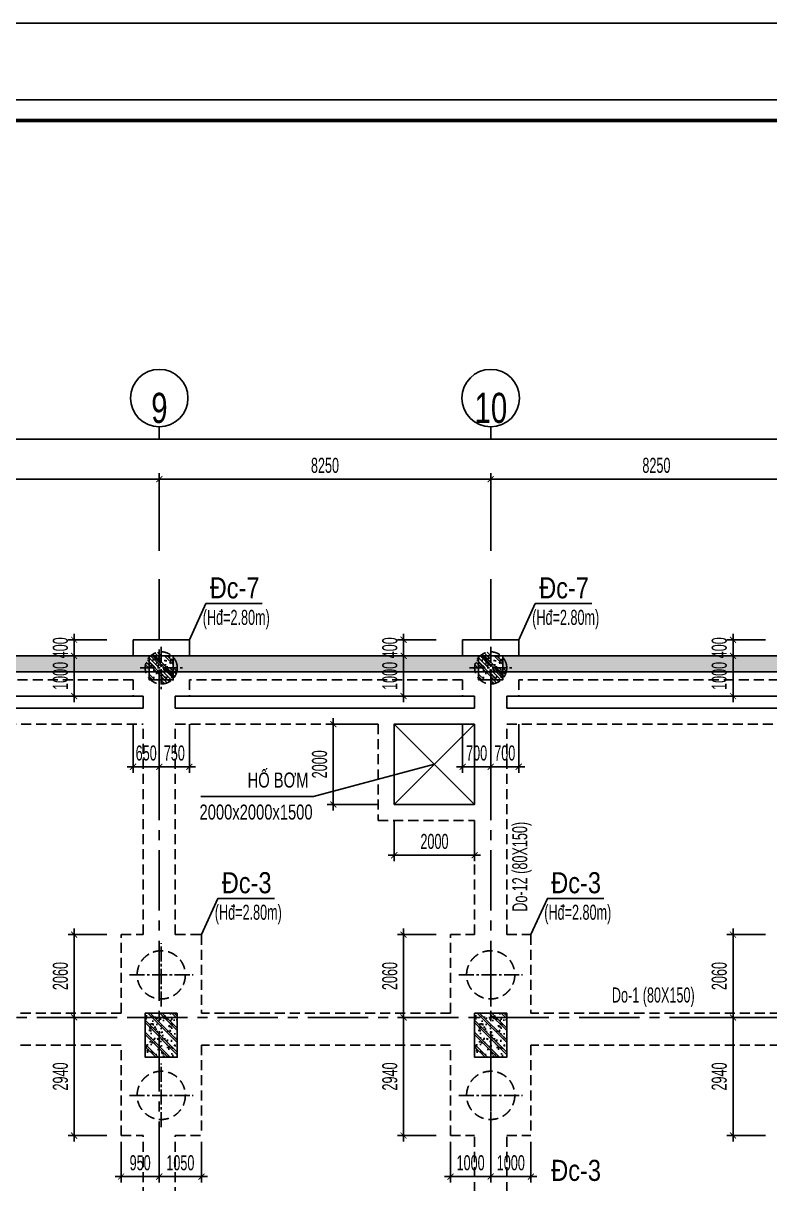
# Model space of a CAD drawing. Extents: x 1719887 to 1865417, y -150890 to 59748.
# Drawn here: x 1802544 to 1821127, y -76989 to -48102 of the extents above; entities that cross this region are included whole.
import ezdxf
from ezdxf.enums import TextEntityAlignment as Align

# ---------------------------------------------------------------- set-up
doc = ezdxf.new("R2010")
doc.units = 0
doc.header["$LTSCALE"] = 1000
doc.header["$MEASUREMENT"] = 0
doc.header["$PDMODE"] = 3
doc.linetypes.add('CENTER2', pattern=[1.125, 0.75, -0.125, 0.125, -0.125])
doc.linetypes.add('HIDDEN', pattern=[0.375, 0.25, -0.125])
doc.layers.get('0').update_dxf_attribs({"linetype": 'CONTINUOUS'})
doc.layers.get('Defpoints').update_dxf_attribs({"linetype": 'CONTINUOUS'})
for name, color, linetype in [('CDC-KHUNGTEN', 7, 'CONTINUOUS'), ('CDC.01.AXIS', 160, 'CENTER2'), ('CDC.02.DIM', 1, 'CONTINUOUS'), ('CDC.03.BORDER', 3, 'CONTINUOUS'), ('CDC.04.HIDDEN', 8, 'HIDDEN'), ('CDC.05.STEEL', 4, 'CONTINUOUS'), ('CDC.06.TEXT', 2, 'CONTINUOUS'), ('CDC.10.HATCH', 9, 'CONTINUOUS'), ('CDC.11.NOTE', 8, 'CONTINUOUS'), ('KCS_CHI', 1, 'CONTINUOUS')]:
    doc.layers.add(name, color=color, linetype=linetype)
doc.styles.add('ARIAL', font='arial.ttf', dxfattribs={"width": 0.6})
doc.dimstyles.new('D150', dxfattribs={"dimscale": 150, "dimtxt": 2.5, "dimasz": 1, "dimexe": 1, "dimexo": 0, "dimgap": 1, "dimtad": 1, "dimdec": 0, "dimdsep": 46, "dimtxsty": 'ARIAL', "dimblk": 'ARCHTICK', "dimcen": 1, "dimdle": 1, "dimclrd": 1, "dimclre": 1, "dimclrt": 2, "dimadec": 0, "dimazin": 0, "dimtfac": 0.00072, "dimtdec": 0, "dimtix": 1, "dimtmove": 2, "dimatfit": 3, "dimldrblk": 'ARCHTICK', "dimfxl": 1, "dimtolj": 1, "dimlwd": -1, "dimlwe": -1, "dimarcsym": 0})

# ---------------------------------------------------------------- blocks, each defined once
blk = doc.blocks.new('MONG')
at = {"layer": 'CDC.10.HATCH'}
h = blk.add_hatch(dxfattribs=at)
h.set_pattern_fill('CHAU-01', color=256, scale=80, style=0, pattern_type=2)
h.set_pattern_definition([(50, (0, 0), (573.80815, -50.20171), [60, -660]), (355, (0, 0), (-111.00107, 601.7537), [48, -528]), (100.4514, (47.8, -4.2), (462.8075, 551.55163), [50.99215, -560.91369]), (46.1842, (0, 160), (853.79284, -132.4152), [90, -990]), (96.6356, (71.15, 149), (747.73016, 779.2943), [76.48823, -841.3704]), (351.1842, (0, 160), (747.72956, 779.2949), [72, -792]), (21, (80, 120), (477.52564, -322.09511), [60, -660]), (326, (80, 120), (194.65227, 580.12004), [48, -528]), (71.4514, (119.8, 93.16), (672.1781, 258.0244), [50.99215, -560.91369]), (37.5, (0, 0), (9.727884, 266.315083), [0, -521.6, 0, -536, 0, -530]), (7.5, (0, 0), (210.45563, 315.52937), [0, -305.6, 0, -509.6, 0, -202]), (327.5, (-178.4, 0), (427.05795, -18.043897), [0, -200, 0, -624, 0, -828]), (317.5, (-258.4, 0), (466.548935, 80.083986), [0, -260, 0, -414.4, 0, -588]), (45, (0, 0), (-240.416306, 240.416306), []), (45, (0, 98), (-240.416306, 240.416306), [])])
h.paths.add_polyline_path([(1797570, -63848), (1790305, -63848), (1790305, -64248), (1797570, -64248)])
h.paths.add_polyline_path([(1805680, -63848), (1798170, -63848), (1798170, -64248), (1805680, -64248)])
h.paths.add_polyline_path([(1813880, -63848), (1806280, -63848), (1806280, -64248), (1813880, -64248)])
h.paths.add_polyline_path([(1822080, -63848), (1814480, -63848), (1814480, -64248), (1822080, -64248)])
h.paths.add_polyline_path([(1830190, -63848), (1822680, -63848), (1822680, -64248), (1830190, -64248)])
h.paths.add_polyline_path([(1834040, -63848), (1830790, -63848), (1830790, -64248), (1834040, -64248)])
h.paths.add_polyline_path([(1834640, -63848), (1834640, -63848), (1834640, -64433), (1837932, -67954), (1838480, -67954)])
h = blk.add_hatch(dxfattribs=at)
h.set_pattern_fill('CHAU-01', color=256, scale=50, angle=270, style=0, pattern_type=2)
h.set_pattern_definition([(320, (56923.64, -371169.58), (-31.376067, -358.63009), [37.5, -412.5]), (265, (56923.64, -371169.58), (376.09607, 69.37567), [30, -330]), (10.4514, (56921.03, -371199.47), (344.71977, -289.25469), [31.870095, -350.571056]), (316.1842, (57023.64, -371169.6), (-82.75951, -533.62052), [56.25, -618.75]), (6.6356, (57016.75, -371214.05), (487.05894, -467.33135), [47.80514, -525.8565]), (261.1842, (57023.64, -371169.6), (487.0593, -467.33097), [45, -495]), (291, (56998.64, -371219.58), (-201.309445, -298.453526), [37.5, -412.5]), (236, (56998.64, -371219.58), (362.57502, -121.657666), [30, -330]), (341.4514, (56981.87, -371244.45), (161.26525, -420.111314), [31.870095, -350.571056]), (307.5, (56923.64, -371169.58), (166.446927, -6.079928), [0, -326, 0, -335, 0, -331.25]), (277.5, (56923.64, -371169.58), (197.205856, -131.534769), [0, -191, 0, -318.5, 0, -126.25]), (237.5, (56923.64, -371058.08), (-11.277436, -266.911218), [0, -125, 0, -390, 0, -517.5]), (227.5, (56923.64, -371008.08), (50.05249, -291.593085), [0, -162.5, 0, -259, 0, -367.5]), (315, (56923.64, -371169.58), (150.26019, 150.26019), []), (315, (56984.9, -371169.58), (150.26019, 150.26019), [])])
h.paths.add_polyline_path([(1806280, -64448), (1805680, -64448), (1805680, -63848), (1806280, -63848)])
h = blk.add_hatch(dxfattribs=at)
h.set_pattern_fill('CHAU-01', color=256, scale=50, angle=270, style=0, pattern_type=2)
h.set_pattern_definition([(320, (65123.7, -371169.8), (-31.376067, -358.63009), [37.5, -412.5]), (265, (65123.7, -371169.8), (376.09607, 69.37567), [30, -330]), (10.4514, (65121.1, -371199.68), (344.71977, -289.25469), [31.870095, -350.571056]), (316.1842, (65223.7, -371169.8), (-82.75951, -533.62052), [56.25, -618.75]), (6.6356, (65216.8, -371214.26), (487.05894, -467.33135), [47.80514, -525.8565]), (261.1842, (65223.7, -371169.8), (487.0593, -467.33097), [45, -495]), (291, (65198.7, -371219.8), (-201.309445, -298.453526), [37.5, -412.5]), (236, (65198.7, -371219.8), (362.57502, -121.657666), [30, -330]), (341.4514, (65181.94, -371244.67), (161.26525, -420.111314), [31.870095, -350.571056]), (307.5, (65123.71, -371169.8), (166.446927, -6.079928), [0, -326, 0, -335, 0, -331.25]), (277.5, (65123.71, -371169.8), (197.205856, -131.534769), [0, -191, 0, -318.5, 0, -126.25]), (237.5, (65123.71, -371058.3), (-11.277436, -266.911218), [0, -125, 0, -390, 0, -517.5]), (227.5, (65123.71, -371008.3), (50.05249, -291.593085), [0, -162.5, 0, -259, 0, -367.5]), (315, (65123.71, -371169.8), (150.26019, 150.26019), []), (315, (65184.96, -371169.8), (150.26019, 150.26019), [])])
h.paths.add_polyline_path([(1814480, -64448), (1813880, -64448), (1813880, -63848), (1814480, -63848)])
h = blk.add_hatch(dxfattribs=at)
h.set_pattern_fill('CHAU-01', color=256, scale=50, style=0, pattern_type=2)
h.set_pattern_definition([(130, (3554959.5, 0), (-358.63009, -31.376067), [37.5, -412.5]), (185, (3554959.5, 0), (69.37567, 376.09607), [30, -330]), (79.5486, (3554929.62, -2.6), (-289.25469, 344.71977), [31.870095, -350.571056]), (133.8158, (3554959.5, 100), (-533.62052, -82.75951), [56.25, -618.75]), (83.3644, (3554915.04, 93.1), (-467.33135, 487.05894), [47.80514, -525.8565]), (188.8158, (3554959.5, 100), (-467.33097, 487.0593), [45, -495]), (159, (3554909.5, 75), (-298.453526, -201.309445), [37.5, -412.5]), (214, (3554909.5, 75), (-121.657666, 362.57502), [30, -330]), (108.5486, (3554884.64, 58.22), (-420.111314, 161.26525), [31.870095, -350.571056]), (142.5, (3554959.51, 0), (-6.079928, 166.446927), [0, -326, 0, -335, 0, -331.25]), (172.5, (3554959.5, 0), (-131.534769, 197.205856), [0, -191, 0, -318.5, 0, -126.25]), (212.5, (3555071.01, 0), (-266.911218, -11.277436), [0, -125, 0, -390, 0, -517.5]), (222.5, (3555121, 0), (-291.593085, 50.05249), [0, -162.5, 0, -259, 0, -367.5]), (135, (3554959.5, 0), (150.26019, 150.26019), []), (135, (3554959.5, 61.25), (150.26019, 150.26019), [])])
h.paths.add_polyline_path([(1806030, -72738), (1806380, -72738), (1806380, -72848), (1806030, -72848)])
h.paths.add_polyline_path([(1806030, -72848), (1806380, -72848), (1806380, -73838), (1806030, -73838)])
h.paths.add_polyline_path([(1805580, -72848), (1806030, -72848), (1806030, -73838), (1805580, -73838)])
h.paths.add_polyline_path([(1805580, -72738), (1806030, -72738), (1806030, -72848), (1805580, -72848)])
h = blk.add_hatch(dxfattribs=at)
h.set_pattern_fill('CHAU-01', color=256, scale=50, style=0, pattern_type=2)
h.set_pattern_definition([(130, (3563159.5, 0), (-358.63009, -31.376067), [37.5, -412.5]), (185, (3563159.5, 0), (69.37567, 376.09607), [30, -330]), (79.5486, (3563129.6, -2.6), (-289.25469, 344.71977), [31.870095, -350.571056]), (133.8158, (3563159.5, 100), (-533.62052, -82.75951), [56.25, -618.75]), (83.3644, (3563115, 93.1), (-467.33135, 487.05894), [47.80514, -525.8565]), (188.8158, (3563159.5, 100), (-467.33097, 487.0593), [45, -495]), (159, (3563109.5, 75), (-298.453526, -201.309445), [37.5, -412.5]), (214, (3563109.5, 75), (-121.657666, 362.57502), [30, -330]), (108.5486, (3563084.62, 58.22), (-420.111314, 161.26525), [31.870095, -350.571056]), (142.5, (3563159.49, 0), (-6.079928, 166.446927), [0, -326, 0, -335, 0, -331.25]), (172.5, (3563159.49, 0), (-131.534769, 197.205856), [0, -191, 0, -318.5, 0, -126.25]), (212.5, (3563270.99, 0), (-266.911218, -11.277436), [0, -125, 0, -390, 0, -517.5]), (222.5, (3563321, 0), (-291.593085, 50.05249), [0, -162.5, 0, -259, 0, -367.5]), (135, (3563159.49, 0), (150.26019, 150.26019), []), (135, (3563159.49, 61.25), (150.26019, 150.26019), [])])
h.paths.add_polyline_path([(1814230, -72738), (1814580, -72738), (1814580, -72848), (1814230, -72848)])
h.paths.add_polyline_path([(1814230, -72848), (1814580, -72848), (1814580, -73838), (1814230, -73838)])
h.paths.add_polyline_path([(1813780, -72848), (1814230, -72848), (1814230, -73838), (1813780, -73838)])
h.paths.add_polyline_path([(1813780, -72738), (1814230, -72738), (1814230, -72848), (1813780, -72848)])
at = {"layer": 'CDC.01.AXIS', "ltscale": 2}
for p, q in [((1805930, -61938), (1805930, -120474)), ((1814180, -61938), (1814180, -120474)), ((1733131, -63847), (1840145, -63847)), ((1733131, -72848), (1840145, -72848))]:
    blk.add_line(p, q, dxfattribs=at)
at = {"layer": 'CDC.05.STEEL'}
for p, q in [((1738264, -63848), (1834640, -63848)), ((1738438, -64248), (1834467, -64248))]:
    blk.add_line(p, q, dxfattribs=at)
at = {"layer": 'CDC.05.STEEL', "ltscale": 2000}
for points in [[(1806280, -63848), (1806280, -64448), (1805680, -64448), (1805680, -63848)], [(1814480, -63848), (1814480, -64448), (1813880, -64448), (1813880, -63848)], [(1806380, -72738), (1806380, -73838), (1805580, -73838), (1805580, -72738)], [(1813780, -72738), (1813780, -73838), (1814580, -73838), (1814580, -72738)]]:
    blk.add_lwpolyline(points, close=True, dxfattribs=at)
blk = doc.blocks.new('_ARCHTICK')
at = {"color": 0, "linetype": 'ByBlock', "const_width": 0.15}
blk.add_lwpolyline([(-0.5, -0.5), (0.5, 0.5)], dxfattribs=at)
blk = doc.blocks.new('*D49')
at = {"layer": 'CDC.02.DIM', "color": 1, "transparency": 16777216}
for p, q in [((1734550, -61231), (1734550, -58301)), ((1838480, -61231), (1838480, -58301)), ((1734400, -58451), (1838630, -58451))]:
    blk.add_line(p, q, dxfattribs=at)
at = {"layer": 'Defpoints', "color": 0, "transparency": 16777216}
for p in [(1838480, -58451), (1734550, -61231), (1838480, -61231)]:
    blk.add_point(p, dxfattribs=at)
at = {"layer": 'CDC.02.DIM', "color": 1, "transparency": 16777216, "xscale": 150, "yscale": 150, "zscale": 150, "rotation": 180}
blk.add_blockref('_ARCHTICK', (1734550, -58451), dxfattribs=at)
at = {"layer": 'CDC.02.DIM', "color": 1, "transparency": 16777216, "xscale": 150, "yscale": 150, "zscale": 150}
blk.add_blockref('_ARCHTICK', (1838480, -58451), dxfattribs=at)
at = {"layer": 'CDC.02.DIM', "color": 2, "transparency": 16777216, "insert": (1786515, -58109), "char_height": 375, "attachment_point": 5, "style": 'ARIAL'}
blk.add_mtext('\\A1;103930', dxfattribs=at)
blk = doc.blocks.new('*D40')
at = {"layer": 'CDC.02.DIM', "color": 1, "transparency": 16777216}
for p, q in [((1822580, -59451), (1814030, -59451)), ((1814180, -61231), (1814180, -59301)), ((1822430, -61231), (1822430, -59301))]:
    blk.add_line(p, q, dxfattribs=at)
at = {"layer": 'Defpoints', "color": 0, "transparency": 16777216}
for p in [(1814180, -59451), (1814180, -61231), (1822430, -61231)]:
    blk.add_point(p, dxfattribs=at)
at = {"layer": 'CDC.02.DIM', "color": 1, "transparency": 16777216, "xscale": 150, "yscale": 150, "zscale": 150, "rotation": 180}
blk.add_blockref('_ARCHTICK', (1814180, -59451), dxfattribs=at)
at = {"layer": 'CDC.02.DIM', "color": 1, "transparency": 16777216, "xscale": 150, "yscale": 150, "zscale": 150}
blk.add_blockref('_ARCHTICK', (1822430, -59451), dxfattribs=at)
at = {"layer": 'CDC.02.DIM', "color": 2, "transparency": 16777216, "insert": (1818305, -59109), "char_height": 375, "attachment_point": 5, "style": 'ARIAL'}
blk.add_mtext('\\A1;8250', dxfattribs=at)
blk = doc.blocks.new('*D41')
at = {"layer": 'CDC.02.DIM', "color": 1, "transparency": 16777216}
for p, q in [((1814330, -59451), (1805780, -59451)), ((1805930, -61231), (1805930, -59301)), ((1814180, -61231), (1814180, -59301))]:
    blk.add_line(p, q, dxfattribs=at)
at = {"layer": 'Defpoints', "color": 0, "transparency": 16777216}
for p in [(1805930, -59451), (1805930, -61231), (1814180, -61231)]:
    blk.add_point(p, dxfattribs=at)
at = {"layer": 'CDC.02.DIM', "color": 1, "transparency": 16777216, "xscale": 150, "yscale": 150, "zscale": 150, "rotation": 180}
blk.add_blockref('_ARCHTICK', (1805930, -59451), dxfattribs=at)
at = {"layer": 'CDC.02.DIM', "color": 1, "transparency": 16777216, "xscale": 150, "yscale": 150, "zscale": 150}
blk.add_blockref('_ARCHTICK', (1814180, -59451), dxfattribs=at)
at = {"layer": 'CDC.02.DIM', "color": 2, "transparency": 16777216, "insert": (1810055, -59109), "char_height": 375, "attachment_point": 5, "style": 'ARIAL'}
blk.add_mtext('\\A1;8250', dxfattribs=at)
blk = doc.blocks.new('*D42')
at = {"layer": 'CDC.02.DIM', "color": 1, "transparency": 16777216}
for p, q in [((1806080, -59451), (1797530, -59451)), ((1797680, -61231), (1797680, -59301)), ((1805930, -61231), (1805930, -59301))]:
    blk.add_line(p, q, dxfattribs=at)
at = {"layer": 'Defpoints', "color": 0, "transparency": 16777216}
for p in [(1797680, -59451), (1797680, -61231), (1805930, -61231)]:
    blk.add_point(p, dxfattribs=at)
at = {"layer": 'CDC.02.DIM', "color": 1, "transparency": 16777216, "xscale": 150, "yscale": 150, "zscale": 150, "rotation": 180}
blk.add_blockref('_ARCHTICK', (1797680, -59451), dxfattribs=at)
at = {"layer": 'CDC.02.DIM', "color": 1, "transparency": 16777216, "xscale": 150, "yscale": 150, "zscale": 150}
blk.add_blockref('_ARCHTICK', (1805930, -59451), dxfattribs=at)
at = {"layer": 'CDC.02.DIM', "color": 2, "transparency": 16777216, "insert": (1801805, -59109), "char_height": 375, "attachment_point": 5, "style": 'ARIAL'}
blk.add_mtext('\\A1;8250', dxfattribs=at)
blk = doc.blocks.new('*D82')
at = {"layer": 'CDC.02.DIM', "color": 1, "transparency": 16777216}
for p, q in [((1803811, -70638), (1803811, -72998)), ((1804624, -70788), (1803661, -70788)), ((1804624, -72848), (1803661, -72848))]:
    blk.add_line(p, q, dxfattribs=at)
at = {"layer": 'Defpoints', "color": 0, "transparency": 16777216}
for p in [(1804624, -70788), (1803811, -72848), (1804624, -72848)]:
    blk.add_point(p, dxfattribs=at)
at = {"layer": 'CDC.02.DIM', "color": 1, "transparency": 16777216, "xscale": 150, "yscale": 150, "zscale": 150}
for p, rotation in [((1803811, -70788), 90), ((1803811, -72848), 270)]:
    blk.add_blockref('_ARCHTICK', p, dxfattribs=dict(at, rotation=rotation))
at = {"layer": 'CDC.02.DIM', "color": 2, "transparency": 16777216, "insert": (1803470, -71818), "char_height": 375, "attachment_point": 5, "rotation": 90, "style": 'ARIAL'}
blk.add_mtext('\\A1;2060', dxfattribs=at)
blk = doc.blocks.new('*D83')
at = {"layer": 'CDC.02.DIM', "color": 1, "transparency": 16777216}
for p, q in [((1803811, -72698), (1803811, -75938)), ((1804624, -72848), (1803661, -72848)), ((1804624, -75788), (1803661, -75788))]:
    blk.add_line(p, q, dxfattribs=at)
at = {"layer": 'Defpoints', "color": 0, "transparency": 16777216}
for p in [(1804624, -72848), (1803811, -75788), (1804624, -75788)]:
    blk.add_point(p, dxfattribs=at)
at = {"layer": 'CDC.02.DIM', "color": 1, "transparency": 16777216, "xscale": 150, "yscale": 150, "zscale": 150}
for p, rotation in [((1803811, -72848), 90), ((1803811, -75788), 270)]:
    blk.add_blockref('_ARCHTICK', p, dxfattribs=dict(at, rotation=rotation))
at = {"layer": 'CDC.02.DIM', "color": 2, "transparency": 16777216, "insert": (1803470, -74318), "char_height": 375, "attachment_point": 5, "rotation": 90, "style": 'ARIAL'}
blk.add_mtext('\\A1;2940', dxfattribs=at)
blk = doc.blocks.new('*D88')
at = {"layer": 'CDC.02.DIM', "color": 1, "transparency": 16777216}
for p, q in [((1803811, -64998), (1803811, -63698)), ((1804624, -63848), (1803661, -63848)), ((1804624, -64848), (1803661, -64848))]:
    blk.add_line(p, q, dxfattribs=at)
at = {"layer": 'Defpoints', "color": 0, "transparency": 16777216}
for p in [(1803811, -63848), (1804624, -63848), (1804624, -64848)]:
    blk.add_point(p, dxfattribs=at)
at = {"layer": 'CDC.02.DIM', "color": 1, "transparency": 16777216, "xscale": 150, "yscale": 150, "zscale": 150}
for p, rotation in [((1803811, -63848), 90), ((1803811, -64848), 270)]:
    blk.add_blockref('_ARCHTICK', p, dxfattribs=dict(at, rotation=rotation))
at = {"layer": 'CDC.02.DIM', "color": 2, "transparency": 16777216, "insert": (1803470, -64348), "char_height": 375, "attachment_point": 5, "rotation": 90, "style": 'ARIAL'}
blk.add_mtext('\\A1;1000', dxfattribs=at)
blk = doc.blocks.new('*D89')
at = {"layer": 'CDC.02.DIM', "color": 1, "transparency": 16777216}
for p, q in [((1804624, -63448), (1803661, -63448)), ((1803811, -63448), (1803811, -63298)), ((1803811, -63848), (1803811, -63448)), ((1804624, -63848), (1803661, -63848)), ((1803811, -63848), (1803811, -63998))]:
    blk.add_line(p, q, dxfattribs=at)
at = {"layer": 'Defpoints', "color": 0, "transparency": 16777216}
for p in [(1803811, -63448), (1804624, -63448), (1804624, -63848)]:
    blk.add_point(p, dxfattribs=at)
at = {"layer": 'CDC.02.DIM', "color": 1, "transparency": 16777216, "xscale": 150, "yscale": 150, "zscale": 150}
for p, rotation in [((1803811, -63448), 270), ((1803811, -63848), 90)]:
    blk.add_blockref('_ARCHTICK', p, dxfattribs=dict(at, rotation=rotation))
at = {"layer": 'CDC.02.DIM', "color": 2, "transparency": 16777216, "insert": (1803470, -63648), "char_height": 375, "attachment_point": 5, "rotation": 90, "style": 'ARIAL'}
blk.add_mtext('\\A1;400', dxfattribs=at)
blk = doc.blocks.new('*D90')
at = {"layer": 'CDC.02.DIM', "color": 1, "transparency": 16777216}
for p, q in [((1812011, -70638), (1812011, -72998)), ((1812824, -70788), (1811861, -70788)), ((1812824, -72848), (1811861, -72848))]:
    blk.add_line(p, q, dxfattribs=at)
at = {"layer": 'Defpoints', "color": 0, "transparency": 16777216}
for p in [(1812824, -70788), (1812011, -72848), (1812824, -72848)]:
    blk.add_point(p, dxfattribs=at)
at = {"layer": 'CDC.02.DIM', "color": 1, "transparency": 16777216, "xscale": 150, "yscale": 150, "zscale": 150}
for p, rotation in [((1812011, -70788), 90), ((1812011, -72848), 270)]:
    blk.add_blockref('_ARCHTICK', p, dxfattribs=dict(at, rotation=rotation))
at = {"layer": 'CDC.02.DIM', "color": 2, "transparency": 16777216, "insert": (1811670, -71818), "char_height": 375, "attachment_point": 5, "rotation": 90, "style": 'ARIAL'}
blk.add_mtext('\\A1;2060', dxfattribs=at)
blk = doc.blocks.new('*D91')
at = {"layer": 'CDC.02.DIM', "color": 1, "transparency": 16777216}
for p, q in [((1812011, -72698), (1812011, -75938)), ((1812824, -72848), (1811861, -72848)), ((1812824, -75788), (1811861, -75788))]:
    blk.add_line(p, q, dxfattribs=at)
at = {"layer": 'Defpoints', "color": 0, "transparency": 16777216}
for p in [(1812824, -72848), (1812011, -75788), (1812824, -75788)]:
    blk.add_point(p, dxfattribs=at)
at = {"layer": 'CDC.02.DIM', "color": 1, "transparency": 16777216, "xscale": 150, "yscale": 150, "zscale": 150}
for p, rotation in [((1812011, -72848), 90), ((1812011, -75788), 270)]:
    blk.add_blockref('_ARCHTICK', p, dxfattribs=dict(at, rotation=rotation))
at = {"layer": 'CDC.02.DIM', "color": 2, "transparency": 16777216, "insert": (1811670, -74318), "char_height": 375, "attachment_point": 5, "rotation": 90, "style": 'ARIAL'}
blk.add_mtext('\\A1;2940', dxfattribs=at)
blk = doc.blocks.new('*D100')
at = {"layer": 'CDC.02.DIM', "color": 1, "transparency": 16777216}
for p, q in [((1812011, -64998), (1812011, -63698)), ((1812824, -63848), (1811861, -63848)), ((1812824, -64848), (1811861, -64848))]:
    blk.add_line(p, q, dxfattribs=at)
at = {"layer": 'Defpoints', "color": 0, "transparency": 16777216}
for p in [(1812011, -63848), (1812824, -63848), (1812824, -64848)]:
    blk.add_point(p, dxfattribs=at)
at = {"layer": 'CDC.02.DIM', "color": 1, "transparency": 16777216, "xscale": 150, "yscale": 150, "zscale": 150}
for p, rotation in [((1812011, -63848), 90), ((1812011, -64848), 270)]:
    blk.add_blockref('_ARCHTICK', p, dxfattribs=dict(at, rotation=rotation))
at = {"layer": 'CDC.02.DIM', "color": 2, "transparency": 16777216, "insert": (1811670, -64348), "char_height": 375, "attachment_point": 5, "rotation": 90, "style": 'ARIAL'}
blk.add_mtext('\\A1;1000', dxfattribs=at)
blk = doc.blocks.new('*D101')
at = {"layer": 'CDC.02.DIM', "color": 1, "transparency": 16777216}
for p, q in [((1812824, -63448), (1811861, -63448)), ((1812011, -63448), (1812011, -63298)), ((1812011, -63848), (1812011, -63448)), ((1812824, -63848), (1811861, -63848)), ((1812011, -63848), (1812011, -63998))]:
    blk.add_line(p, q, dxfattribs=at)
at = {"layer": 'Defpoints', "color": 0, "transparency": 16777216}
for p in [(1812011, -63448), (1812824, -63448), (1812824, -63848)]:
    blk.add_point(p, dxfattribs=at)
at = {"layer": 'CDC.02.DIM', "color": 1, "transparency": 16777216, "xscale": 150, "yscale": 150, "zscale": 150}
for p, rotation in [((1812011, -63448), 270), ((1812011, -63848), 90)]:
    blk.add_blockref('_ARCHTICK', p, dxfattribs=dict(at, rotation=rotation))
at = {"layer": 'CDC.02.DIM', "color": 2, "transparency": 16777216, "insert": (1811670, -63648), "char_height": 375, "attachment_point": 5, "rotation": 90, "style": 'ARIAL'}
blk.add_mtext('\\A1;400', dxfattribs=at)
blk = doc.blocks.new('*D102')
at = {"layer": 'CDC.02.DIM', "color": 1, "transparency": 16777216}
for p, q in [((1820211, -70638), (1820211, -72998)), ((1821024, -70788), (1820061, -70788)), ((1821024, -72848), (1820061, -72848))]:
    blk.add_line(p, q, dxfattribs=at)
at = {"layer": 'Defpoints', "color": 0, "transparency": 16777216}
for p in [(1821024, -70788), (1820211, -72848), (1821024, -72848)]:
    blk.add_point(p, dxfattribs=at)
at = {"layer": 'CDC.02.DIM', "color": 1, "transparency": 16777216, "xscale": 150, "yscale": 150, "zscale": 150}
for p, rotation in [((1820211, -70788), 90), ((1820211, -72848), 270)]:
    blk.add_blockref('_ARCHTICK', p, dxfattribs=dict(at, rotation=rotation))
at = {"layer": 'CDC.02.DIM', "color": 2, "transparency": 16777216, "insert": (1819870, -71818), "char_height": 375, "attachment_point": 5, "rotation": 90, "style": 'ARIAL'}
blk.add_mtext('\\A1;2060', dxfattribs=at)
blk = doc.blocks.new('*D103')
at = {"layer": 'CDC.02.DIM', "color": 1, "transparency": 16777216}
for p, q in [((1820211, -72698), (1820211, -75938)), ((1821024, -72848), (1820061, -72848)), ((1821024, -75788), (1820061, -75788))]:
    blk.add_line(p, q, dxfattribs=at)
at = {"layer": 'Defpoints', "color": 0, "transparency": 16777216}
for p in [(1821024, -72848), (1820211, -75788), (1821024, -75788)]:
    blk.add_point(p, dxfattribs=at)
at = {"layer": 'CDC.02.DIM', "color": 1, "transparency": 16777216, "xscale": 150, "yscale": 150, "zscale": 150}
for p, rotation in [((1820211, -72848), 90), ((1820211, -75788), 270)]:
    blk.add_blockref('_ARCHTICK', p, dxfattribs=dict(at, rotation=rotation))
at = {"layer": 'CDC.02.DIM', "color": 2, "transparency": 16777216, "insert": (1819870, -74318), "char_height": 375, "attachment_point": 5, "rotation": 90, "style": 'ARIAL'}
blk.add_mtext('\\A1;2940', dxfattribs=at)
blk = doc.blocks.new('*D108')
at = {"layer": 'CDC.02.DIM', "color": 1, "transparency": 16777216}
for p, q in [((1820211, -64998), (1820211, -63698)), ((1821024, -63848), (1820061, -63848)), ((1821024, -64848), (1820061, -64848))]:
    blk.add_line(p, q, dxfattribs=at)
at = {"layer": 'Defpoints', "color": 0, "transparency": 16777216}
for p in [(1820211, -63848), (1821024, -63848), (1821024, -64848)]:
    blk.add_point(p, dxfattribs=at)
at = {"layer": 'CDC.02.DIM', "color": 1, "transparency": 16777216, "xscale": 150, "yscale": 150, "zscale": 150}
for p, rotation in [((1820211, -63848), 90), ((1820211, -64848), 270)]:
    blk.add_blockref('_ARCHTICK', p, dxfattribs=dict(at, rotation=rotation))
at = {"layer": 'CDC.02.DIM', "color": 2, "transparency": 16777216, "insert": (1819870, -64348), "char_height": 375, "attachment_point": 5, "rotation": 90, "style": 'ARIAL'}
blk.add_mtext('\\A1;1000', dxfattribs=at)
blk = doc.blocks.new('*D109')
at = {"layer": 'CDC.02.DIM', "color": 1, "transparency": 16777216}
for p, q in [((1821024, -63448), (1820061, -63448)), ((1820211, -63448), (1820211, -63298)), ((1820211, -63848), (1820211, -63448)), ((1821024, -63848), (1820061, -63848)), ((1820211, -63848), (1820211, -63998))]:
    blk.add_line(p, q, dxfattribs=at)
at = {"layer": 'Defpoints', "color": 0, "transparency": 16777216}
for p in [(1820211, -63448), (1821024, -63448), (1821024, -63848)]:
    blk.add_point(p, dxfattribs=at)
at = {"layer": 'CDC.02.DIM', "color": 1, "transparency": 16777216, "xscale": 150, "yscale": 150, "zscale": 150}
for p, rotation in [((1820211, -63448), 270), ((1820211, -63848), 90)]:
    blk.add_blockref('_ARCHTICK', p, dxfattribs=dict(at, rotation=rotation))
at = {"layer": 'CDC.02.DIM', "color": 2, "transparency": 16777216, "insert": (1819870, -63648), "char_height": 375, "attachment_point": 5, "rotation": 90, "style": 'ARIAL'}
blk.add_mtext('\\A1;400', dxfattribs=at)
blk = doc.blocks.new('*D239')
at = {"layer": 'CDC.02.DIM', "color": 1, "transparency": 16777216}
for p, q in [((1814180, -75947), (1814180, -76960)), ((1815180, -75947), (1815180, -76960)), ((1815330, -76810), (1814030, -76810))]:
    blk.add_line(p, q, dxfattribs=at)
at = {"layer": 'Defpoints', "color": 0, "transparency": 16777216}
for p in [(1814180, -75947), (1815180, -75947), (1814180, -76810)]:
    blk.add_point(p, dxfattribs=at)
at = {"layer": 'CDC.02.DIM', "color": 1, "transparency": 16777216, "xscale": 150, "yscale": 150, "zscale": 150, "rotation": 180}
blk.add_blockref('_ARCHTICK', (1814180, -76810), dxfattribs=at)
at = {"layer": 'CDC.02.DIM', "color": 1, "transparency": 16777216, "xscale": 150, "yscale": 150, "zscale": 150}
blk.add_blockref('_ARCHTICK', (1815180, -76810), dxfattribs=at)
at = {"layer": 'CDC.02.DIM', "color": 2, "transparency": 16777216, "insert": (1814680, -76468), "char_height": 375, "attachment_point": 5, "style": 'ARIAL'}
blk.add_mtext('\\A1;1000', dxfattribs=at)
blk = doc.blocks.new('*D240')
at = {"layer": 'CDC.02.DIM', "color": 1, "transparency": 16777216}
for p, q in [((1813180, -75947), (1813180, -76960)), ((1814180, -75947), (1814180, -76960)), ((1814330, -76810), (1813030, -76810))]:
    blk.add_line(p, q, dxfattribs=at)
at = {"layer": 'Defpoints', "color": 0, "transparency": 16777216}
for p in [(1813180, -75947), (1814180, -75947), (1813180, -76810)]:
    blk.add_point(p, dxfattribs=at)
at = {"layer": 'CDC.02.DIM', "color": 1, "transparency": 16777216, "xscale": 150, "yscale": 150, "zscale": 150, "rotation": 180}
blk.add_blockref('_ARCHTICK', (1813180, -76810), dxfattribs=at)
at = {"layer": 'CDC.02.DIM', "color": 1, "transparency": 16777216, "xscale": 150, "yscale": 150, "zscale": 150}
blk.add_blockref('_ARCHTICK', (1814180, -76810), dxfattribs=at)
at = {"layer": 'CDC.02.DIM', "color": 2, "transparency": 16777216, "insert": (1813680, -76468), "char_height": 375, "attachment_point": 5, "style": 'ARIAL'}
blk.add_mtext('\\A1;1000', dxfattribs=at)
blk = doc.blocks.new('*D245')
at = {"layer": 'CDC.02.DIM', "color": 1, "transparency": 16777216}
for p, q in [((1805930, -75947), (1805930, -76960)), ((1806980, -75947), (1806980, -76960)), ((1807130, -76810), (1805780, -76810))]:
    blk.add_line(p, q, dxfattribs=at)
at = {"layer": 'Defpoints', "color": 0, "transparency": 16777216}
for p in [(1805930, -75947), (1806980, -75947), (1805930, -76810)]:
    blk.add_point(p, dxfattribs=at)
at = {"layer": 'CDC.02.DIM', "color": 1, "transparency": 16777216, "xscale": 150, "yscale": 150, "zscale": 150, "rotation": 180}
blk.add_blockref('_ARCHTICK', (1805930, -76810), dxfattribs=at)
at = {"layer": 'CDC.02.DIM', "color": 1, "transparency": 16777216, "xscale": 150, "yscale": 150, "zscale": 150}
blk.add_blockref('_ARCHTICK', (1806980, -76810), dxfattribs=at)
at = {"layer": 'CDC.02.DIM', "color": 2, "transparency": 16777216, "insert": (1806455, -76468), "char_height": 375, "attachment_point": 5, "style": 'ARIAL'}
blk.add_mtext('\\A1;1050', dxfattribs=at)
blk = doc.blocks.new('*D246')
at = {"layer": 'CDC.02.DIM', "color": 1, "transparency": 16777216}
for p, q in [((1804980, -75947), (1804980, -76960)), ((1805930, -75947), (1805930, -76960)), ((1806080, -76810), (1804830, -76810))]:
    blk.add_line(p, q, dxfattribs=at)
at = {"layer": 'Defpoints', "color": 0, "transparency": 16777216}
for p in [(1804980, -75947), (1805930, -75947), (1804980, -76810)]:
    blk.add_point(p, dxfattribs=at)
at = {"layer": 'CDC.02.DIM', "color": 1, "transparency": 16777216, "xscale": 150, "yscale": 150, "zscale": 150, "rotation": 180}
blk.add_blockref('_ARCHTICK', (1804980, -76810), dxfattribs=at)
at = {"layer": 'CDC.02.DIM', "color": 1, "transparency": 16777216, "xscale": 150, "yscale": 150, "zscale": 150}
blk.add_blockref('_ARCHTICK', (1805930, -76810), dxfattribs=at)
at = {"layer": 'CDC.02.DIM', "color": 2, "transparency": 16777216, "insert": (1805455, -76468), "char_height": 375, "attachment_point": 5, "style": 'ARIAL'}
blk.add_mtext('\\A1;950', dxfattribs=at)
blk = doc.blocks.new('*D279')
at = {"layer": 'CDC.02.DIM', "color": 1, "transparency": 16777216}
for p, q in [((1814180, -65548), (1814180, -66760)), ((1814880, -65548), (1814880, -66760)), ((1814180, -66610), (1814030, -66610)), ((1814880, -66610), (1814180, -66610)), ((1814880, -66610), (1815030, -66610))]:
    blk.add_line(p, q, dxfattribs=at)
at = {"layer": 'Defpoints', "color": 0, "transparency": 16777216}
for p in [(1814180, -65548), (1814880, -65548), (1814180, -66610)]:
    blk.add_point(p, dxfattribs=at)
at = {"layer": 'CDC.02.DIM', "color": 1, "transparency": 16777216, "xscale": 150, "yscale": 150, "zscale": 150}
blk.add_blockref('_ARCHTICK', (1814180, -66610), dxfattribs=at)
at = {"layer": 'CDC.02.DIM', "color": 1, "transparency": 16777216, "xscale": 150, "yscale": 150, "zscale": 150, "rotation": 180}
blk.add_blockref('_ARCHTICK', (1814880, -66610), dxfattribs=at)
at = {"layer": 'CDC.02.DIM', "color": 2, "transparency": 16777216, "insert": (1814530, -66269), "char_height": 375, "attachment_point": 5, "style": 'ARIAL'}
blk.add_mtext('\\A1;700', dxfattribs=at)
blk = doc.blocks.new('*D280')
at = {"layer": 'CDC.02.DIM', "color": 1, "transparency": 16777216}
for p, q in [((1813480, -65548), (1813480, -66760)), ((1814180, -65548), (1814180, -66760)), ((1813480, -66610), (1813330, -66610)), ((1814180, -66610), (1813480, -66610)), ((1814180, -66610), (1814330, -66610))]:
    blk.add_line(p, q, dxfattribs=at)
at = {"layer": 'Defpoints', "color": 0, "transparency": 16777216}
for p in [(1813480, -65548), (1814180, -65548), (1813480, -66610)]:
    blk.add_point(p, dxfattribs=at)
at = {"layer": 'CDC.02.DIM', "color": 1, "transparency": 16777216, "xscale": 150, "yscale": 150, "zscale": 150}
blk.add_blockref('_ARCHTICK', (1813480, -66610), dxfattribs=at)
at = {"layer": 'CDC.02.DIM', "color": 1, "transparency": 16777216, "xscale": 150, "yscale": 150, "zscale": 150, "rotation": 180}
blk.add_blockref('_ARCHTICK', (1814180, -66610), dxfattribs=at)
at = {"layer": 'CDC.02.DIM', "color": 2, "transparency": 16777216, "insert": (1813830, -66269), "char_height": 375, "attachment_point": 5, "style": 'ARIAL'}
blk.add_mtext('\\A1;700', dxfattribs=at)
blk = doc.blocks.new('*D281')
at = {"layer": 'CDC.02.DIM', "color": 1, "transparency": 16777216}
for p, q in [((1805930, -65548), (1805930, -66760)), ((1806680, -65548), (1806680, -66760)), ((1805930, -66610), (1805780, -66610)), ((1806680, -66610), (1805930, -66610)), ((1806680, -66610), (1806830, -66610))]:
    blk.add_line(p, q, dxfattribs=at)
at = {"layer": 'Defpoints', "color": 0, "transparency": 16777216}
for p in [(1805930, -65548), (1806680, -65548), (1805930, -66610)]:
    blk.add_point(p, dxfattribs=at)
at = {"layer": 'CDC.02.DIM', "color": 1, "transparency": 16777216, "xscale": 150, "yscale": 150, "zscale": 150}
blk.add_blockref('_ARCHTICK', (1805930, -66610), dxfattribs=at)
at = {"layer": 'CDC.02.DIM', "color": 1, "transparency": 16777216, "xscale": 150, "yscale": 150, "zscale": 150, "rotation": 180}
blk.add_blockref('_ARCHTICK', (1806680, -66610), dxfattribs=at)
at = {"layer": 'CDC.02.DIM', "color": 2, "transparency": 16777216, "insert": (1806305, -66269), "char_height": 375, "attachment_point": 5, "style": 'ARIAL'}
blk.add_mtext('\\A1;750', dxfattribs=at)
blk = doc.blocks.new('*D282')
at = {"layer": 'CDC.02.DIM', "color": 1, "transparency": 16777216}
for p, q in [((1805280, -65548), (1805280, -66760)), ((1805930, -65548), (1805930, -66760)), ((1805280, -66610), (1805130, -66610)), ((1805930, -66610), (1805280, -66610)), ((1805930, -66610), (1806080, -66610))]:
    blk.add_line(p, q, dxfattribs=at)
at = {"layer": 'Defpoints', "color": 0, "transparency": 16777216}
for p in [(1805280, -65548), (1805930, -65548), (1805280, -66610)]:
    blk.add_point(p, dxfattribs=at)
at = {"layer": 'CDC.02.DIM', "color": 1, "transparency": 16777216, "xscale": 150, "yscale": 150, "zscale": 150}
blk.add_blockref('_ARCHTICK', (1805280, -66610), dxfattribs=at)
at = {"layer": 'CDC.02.DIM', "color": 1, "transparency": 16777216, "xscale": 150, "yscale": 150, "zscale": 150, "rotation": 180}
blk.add_blockref('_ARCHTICK', (1805930, -66610), dxfattribs=at)
at = {"layer": 'CDC.02.DIM', "color": 2, "transparency": 16777216, "insert": (1805605, -66269), "char_height": 375, "attachment_point": 5, "style": 'ARIAL'}
blk.add_mtext('\\A1;650', dxfattribs=at)
blk = doc.blocks.new('*D469')
at = {"layer": 'CDC.02.DIM', "color": 1, "transparency": 16777216}
for p, q in [((1811780, -67948), (1811780, -68962)), ((1813780, -67948), (1813780, -68962)), ((1813930, -68812), (1811630, -68812))]:
    blk.add_line(p, q, dxfattribs=at)
at = {"layer": 'Defpoints', "color": 0, "transparency": 16777216}
for p in [(1811780, -67948), (1813780, -67948), (1811780, -68812)]:
    blk.add_point(p, dxfattribs=at)
at = {"layer": 'CDC.02.DIM', "color": 1, "transparency": 16777216, "xscale": 150, "yscale": 150, "zscale": 150, "rotation": 180}
blk.add_blockref('_ARCHTICK', (1811780, -68812), dxfattribs=at)
at = {"layer": 'CDC.02.DIM', "color": 1, "transparency": 16777216, "xscale": 150, "yscale": 150, "zscale": 150}
blk.add_blockref('_ARCHTICK', (1813780, -68812), dxfattribs=at)
at = {"layer": 'CDC.02.DIM', "color": 2, "transparency": 16777216, "insert": (1812780, -68470), "char_height": 375, "attachment_point": 5, "style": 'ARIAL'}
blk.add_mtext('\\A1;2000', dxfattribs=at)
blk = doc.blocks.new('*D470')
at = {"layer": 'CDC.02.DIM', "color": 1, "transparency": 16777216}
for p, q in [((1811380, -65548), (1810112, -65548)), ((1810262, -67698), (1810262, -65398)), ((1811380, -67548), (1810112, -67548))]:
    blk.add_line(p, q, dxfattribs=at)
at = {"layer": 'Defpoints', "color": 0, "transparency": 16777216}
for p in [(1810262, -65548), (1811380, -65548), (1811380, -67548)]:
    blk.add_point(p, dxfattribs=at)
at = {"layer": 'CDC.02.DIM', "color": 1, "transparency": 16777216, "xscale": 150, "yscale": 150, "zscale": 150}
for p, rotation in [((1810262, -65548), 90), ((1810262, -67548), 270)]:
    blk.add_blockref('_ARCHTICK', p, dxfattribs=dict(at, rotation=rotation))
at = {"layer": 'CDC.02.DIM', "color": 2, "transparency": 16777216, "insert": (1809921, -66548), "char_height": 375, "attachment_point": 5, "rotation": 90, "style": 'ARIAL'}
blk.add_mtext('\\A1;2000', dxfattribs=at)
blk = doc.blocks.new('*D1010')
at = {"layer": 'CDC.02.DIM', "color": 1, "transparency": 16777216}
for p, q in [((1734550, -61231), (1734550, -58301)), ((1838480, -61231), (1838480, -58301)), ((1734400, -58451), (1838630, -58451))]:
    blk.add_line(p, q, dxfattribs=at)
at = {"layer": 'Defpoints', "color": 0, "transparency": 16777216}
for p in [(1838480, -58451), (1734550, -61231), (1838480, -61231)]:
    blk.add_point(p, dxfattribs=at)
at = {"layer": 'CDC.02.DIM', "color": 1, "transparency": 16777216, "xscale": 150, "yscale": 150, "zscale": 150, "rotation": 180}
blk.add_blockref('_ARCHTICK', (1734550, -58451), dxfattribs=at)
at = {"layer": 'CDC.02.DIM', "color": 1, "transparency": 16777216, "xscale": 150, "yscale": 150, "zscale": 150}
blk.add_blockref('_ARCHTICK', (1838480, -58451), dxfattribs=at)
at = {"layer": 'CDC.02.DIM', "color": 2, "transparency": 16777216, "insert": (1786515, -58109), "char_height": 375, "attachment_point": 5, "style": 'ARIAL'}
blk.add_mtext('\\A1;103930', dxfattribs=at)
blk = doc.blocks.new('KHUNG TEN')
at = {"layer": 'CDC-KHUNGTEN', "color": 8}
blk.add_lwpolyline([(75096, 1100), (83000, 1100), (83000, 58300), (3000, 58300), (3000, 1100), (75096, 1100)], dxfattribs=at)
at = {"layer": 'CDC-KHUNGTEN', "color": 255, "lineweight": 60}
blk.add_lwpolyline([(74900, 1400), (74900, 58000), (3300, 58000), (3300, 1400), (74900, 1400)], close=True, dxfattribs=at)
at = {"layer": 'Defpoints', "color": 1, "ltscale": 0.2}
blk.add_lwpolyline([(0, 0), (0, 59400), (84100, 59400), (84100, 0), (0, 0)], close=True, dxfattribs=at)

msp = doc.modelspace()

# ---------------------------------------------------------------- hatches: boundary and pattern name
at = {"layer": 'CDC.10.HATCH'}
h = msp.add_hatch(dxfattribs=at)
h.set_pattern_fill('ANSI31', color=256, scale=500, style=0)
h.set_pattern_definition([(135, (3582643.36, 17235.834), (44.1941738, 44.1941738), [])])
edge = h.paths.add_edge_path()
edge.add_line((1805979.7, -63748.5), (1805979.7, -64148.5))
edge.add_line((1805979.7, -64148.5), (1805579.7, -64148.5))
edge.add_ellipse((1805979.7, -64148.5), major_axis=(282.8, 282.8), ratio=1, start_angle=45, end_angle=135, ccw=False)
edge = h.paths.add_edge_path()
edge.add_line((1805979.7, -64148.5), (1806379.7, -64148.5))
edge.add_ellipse((1805979.7, -64148.5), major_axis=(282.8, 282.8), ratio=1, start_angle=225, end_angle=315, ccw=False)
edge.add_line((1805979.7, -64548.5), (1805979.7, -64148.5))
h = msp.add_hatch(dxfattribs=at)
h.set_pattern_fill('ANSI31', color=256, scale=500, style=0)
h.set_pattern_definition([(135, (3590843.43, 17236.047), (44.1941738, 44.1941738), [])])
edge = h.paths.add_edge_path()
edge.add_line((1814179.8, -63748.3), (1814179.8, -64148.3))
edge.add_line((1814179.8, -64148.3), (1813779.8, -64148.3))
edge.add_ellipse((1814179.8, -64148.3), major_axis=(282.8, 282.8), ratio=1, start_angle=45, end_angle=135, ccw=False)
edge = h.paths.add_edge_path()
edge.add_line((1814179.8, -64148.3), (1814579.8, -64148.3))
edge.add_ellipse((1814179.8, -64148.3), major_axis=(282.8, 282.8), ratio=1, start_angle=225, end_angle=315, ccw=False)
edge.add_line((1814179.8, -64548.3), (1814179.8, -64148.3))

# ---------------------------------------------------------------- linework, layer by layer
at = {"layer": 'CDC.01.AXIS', "ltscale": 0.5}
for p, q in [((1805979.7, -63620.5), (1805979.7, -64676.5)), ((1814179.8, -63620.3), (1814179.8, -64676.3)), ((1805451.7, -64148.5), (1806507.7, -64148.5)), ((1813651.8, -64148.3), (1814707.8, -64148.3)), ((1805979.7, -72580), (1805979.7, -70996)), ((1814179.7, -72580), (1814179.7, -70996)), ((1805187.7, -71788), (1806771.7, -71788)), ((1813387.7, -71788), (1814971.7, -71788)), ((1805979.7, -75580), (1805979.7, -73996)), ((1814179.7, -75580), (1814179.7, -73996)), ((1805187.7, -74788), (1806771.7, -74788)), ((1813387.7, -74788), (1814971.7, -74788))]:
    msp.add_line(p, q, dxfattribs=at)
at = {"layer": 'CDC.03.BORDER'}
for p, q in [((1805279.7, -63448.5), (1805279.7, -63848.2)), ((1805279.7, -63448.5), (1806679.7, -63448.5)), ((1806679.7, -63448.5), (1806679.7, -63848.2)), ((1813479.8, -63448.3), (1813479.8, -63848.2)), ((1813479.8, -63448.3), (1814879.8, -63448.3)), ((1814879.8, -63448.3), (1814879.8, -63848.2)), ((1798569.7, -64848.3), (1805279.7, -64848.3)), ((1805279.7, -64848.5), (1805529.7, -64848.5)), ((1805529.7, -65148.3), (1805529.7, -64848.5)), ((1806329.7, -64848.5), (1806679.7, -64848.5)), ((1806329.7, -65148.3), (1806329.7, -64848.5)), ((1806679.7, -64848.3), (1813779.7, -64848.3)), ((1813479.8, -64848.3), (1813779.7, -64848.3)), ((1813779.7, -65148.3), (1813779.7, -64848.3)), ((1814579.7, -64848.3), (1814879.8, -64848.3)), ((1814579.7, -65148.3), (1814579.7, -64848.3)), ((1814579.7, -64848.3), (1821979.7, -64848.3)), ((1798369.7, -65148.3), (1805529.7, -65148.3)), ((1806329.7, -65148.3), (1813779.7, -65148.3)), ((1814579.7, -65148.3), (1821979.7, -65148.3))]:
    msp.add_line(p, q, dxfattribs=at)
msp.add_lwpolyline([(1813779.7, -65548.3), (1811779.7, -65548.3), (1811779.7, -67548.3), (1813779.7, -67548.3)], close=True, dxfattribs=at)
at = {"layer": 'CDC.04.HIDDEN'}
for p, q in [((1805279.7, -64448.2), (1798569.7, -64448.1)), ((1805279.7, -64448.2), (1805279.7, -64848.5)), ((1806679.7, -64448.2), (1806679.7, -64848.5)), ((1813479.8, -64448.2), (1806679.7, -64448.2)), ((1813479.8, -64448.2), (1813479.8, -64848.3)), ((1814879.8, -64448.2), (1814879.8, -64848.3)), ((1821729.8, -64448.3), (1814879.8, -64448.2)), ((1798369.7, -65548.3), (1805529.7, -65548.3)), ((1805529.7, -70788), (1805529.7, -65548.3)), ((1806329.7, -70788), (1806329.7, -65548.3)), ((1806329.7, -65548.3), (1811379.7, -65548.3)), ((1811379.7, -65548.3), (1811379.7, -67948.3)), ((1814579.7, -70788), (1814579.7, -65548.3)), ((1814579.7, -65548.3), (1821979.7, -65548.3)), ((1811379.7, -67948.3), (1813779.7, -67948.3)), ((1813779.7, -70788), (1813779.7, -67948.3)), ((1804979.7, -72738), (1804979.7, -70788)), ((1804979.7, -70788), (1805529.7, -70788)), ((1806329.7, -70788), (1806979.7, -70788)), ((1806979.7, -70788), (1806979.7, -72738)), ((1813179.7, -72738), (1813179.7, -70788)), ((1813179.7, -70788), (1813779.7, -70788)), ((1814579.7, -70788), (1815179.7, -70788)), ((1815179.7, -70788), (1815179.7, -72738)), ((1804979.7, -72738), (1800425.6, -72738)), ((1813179.7, -72738), (1806979.7, -72738)), ((1821379.7, -72738), (1815179.7, -72738)), ((1804979.7, -73538), (1800425.6, -73538)), ((1804979.7, -75788), (1804979.7, -73538)), ((1813179.7, -73538), (1806979.7, -73538)), ((1806979.7, -73538), (1806979.7, -75788)), ((1813179.7, -75788), (1813179.7, -73538)), ((1821379.7, -73538), (1815179.7, -73538)), ((1815179.7, -73538), (1815179.7, -75788)), ((1804979.7, -75788), (1805529.7, -75788)), ((1805529.7, -79197.7), (1805529.7, -75788)), ((1806329.7, -79197.7), (1806329.7, -75788)), ((1806329.7, -75788), (1806979.7, -75788)), ((1813179.7, -75788), (1813779.7, -75788)), ((1813779.7, -77947.7), (1813779.7, -75788)), ((1814579.7, -77947.7), (1814579.7, -75788)), ((1814579.7, -75788), (1815179.7, -75788))]:
    msp.add_line(p, q, dxfattribs=at)
for centre, radius in [((1805979.7, -64148.5), 400), ((1814179.8, -64148.3), 400), ((1805979.7, -71788), 600), ((1814179.7, -71788), 600), ((1805979.7, -74788), 600), ((1814179.7, -74788), 600)]:
    msp.add_circle(centre, radius, dxfattribs=at)
at = {"layer": 'CDC.10.HATCH'}
for p, q in [((1813779.7, -65548.3), (1811779.7, -67548.3)), ((1813779.7, -67548.3), (1811779.7, -65548.3))]:
    msp.add_line(p, q, dxfattribs=at)
at = {"layer": 'CDC.11.NOTE'}
msp.add_line((1812779.7, -66548.3), (1809771.2, -67352.6), dxfattribs=at)
for points in [[(1808494.7, -62545.7), (1807090, -62545.7), (1806679.7, -63448.5)], [(1816694.8, -62545.5), (1815290, -62545.5), (1814879.8, -63448.3)], [(1809771.2, -67352.6), (1809771.2, -67352.6), (1806967.7, -67352.6)], [(1808794.8, -69885.2), (1807390, -69885.2), (1806979.7, -70788)], [(1816994.7, -69885.2), (1815590, -69885.2), (1815179.7, -70788)]]:
    msp.add_lwpolyline(points, dxfattribs=at)
at = {"layer": 'KCS_CHI'}
for p, q in [((1805929.7, -58450.9), (1805929.7, -58149)), ((1814179.7, -58450.9), (1814179.7, -58149))]:
    msp.add_line(p, q, dxfattribs=at)
for centre in [(1805929.7, -57433.1), (1814179.7, -57433.1)]:
    msp.add_circle(centre, 715.9, dxfattribs=at)

# ---------------------------------------------------------------- block references
at = {"layer": 'CDC.06.TEXT', "xscale": 1.730439951605972, "yscale": 1.730439951605972, "zscale": 1.730439951605972}
msp.add_blockref('KHUNG TEN', (1719886.7, -150889.9), dxfattribs=at)
at = {"layer": 'CDC.10.HATCH'}
msp.add_blockref('MONG', (0, 0), dxfattribs=at)

# ---------------------------------------------------------------- texts
at = {"layer": 'CDC.06.TEXT', "style": 'ARIAL'}
for s, height, width, p in [('Đc-7', 525, 0.8, (1807805.7, -62155.6)), ('Đc-7', 525, 0.8, (1816005.8, -62155.4)), ('(Hđ=2.80m)', 375, 0.6, (1807847.1, -62890.5)), ('(Hđ=2.80m)', 375, 0.6, (1816047.2, -62890.3)), ('HỐ BƠM', 375, 0.7, (1808887.3, -66939.4)), ('2000x2000x1500', 375, 0.7, (1808339.8, -67736.5)), ('Đc-3', 525, 0.8, (1808105.8, -69495.1)), ('Đc-3', 525, 0.8, (1816305.8, -69495.1)), ('(Hđ=2.80m)', 375, 0.6, (1808147.2, -70229.9)), ('(Hđ=2.80m)', 375, 0.6, (1816347.2, -70229.9)), ('Do-1 (80X150)', 375, 0.6, (1818226.8, -72290)), ('Đc-3', 525, 0.8, (1816305.8, -76654.7))]:
    msp.add_text(s, height=height, dxfattribs=dict(at, width=width)).set_placement(p, align=Align.MIDDLE_CENTER)
at = {"layer": 'CDC.06.TEXT', "style": 'ARIAL', "width": 0.6}
msp.add_text('Do-12 (80X150)', height=375, rotation=90, dxfattribs=at).set_placement((1814903.2, -69098.5), align=Align.MIDDLE_CENTER)
at = {"layer": 'CDC.06.TEXT', "char_height": 750, "width": 696.96, "attachment_point": 8, "line_spacing_factor": 0.938532}
for s, insert in [('{\\fArial|b0|i0|c0|p34;\\W0.7;9}', (1805934.3, -58061.5)), ('{\\fArial|b0|i0|c0|p34;\\W0.7;10}', (1814184.3, -58061.5))]:
    msp.add_mtext(s, dxfattribs=dict(at, insert=insert))

# ---------------------------------------------------------------- dimensions: what is measured, and where the dimension line sits
at = {"layer": 'CDC.02.DIM'}
for picture in ['*D49', '*D1010']:
    dim = msp.add_linear_dim(base=(1838479.7, -58450.9), p1=(1734549.7, -61230.8), p2=(1838479.7, -61230.8), dimstyle='D150', dxfattribs=at)
    dim.commit()
    dim.dimension.update_dxf_attribs({"geometry": picture, "text_midpoint": (1786514.7, -58109.3)})
for base, p1, p2, angle, picture, middle in [((1797679.7, -59450.9), (1805929.7, -61230.8), (1797679.7, -61230.8), 180, '*D42', (1801804.7, -59109.4)), ((1805929.7, -59450.9), (1814179.7, -61230.8), (1805929.7, -61230.8), 180, '*D41', (1810054.7, -59109.4)), ((1814179.7, -59450.9), (1822429.7, -61230.8), (1814179.7, -61230.8), 180, '*D40', (1818304.7, -59109.4)), ((1803811.1, -63448.3), (1804623.6, -63848.3), (1804623.6, -63448.3), 90, '*D89', (1803469.7, -63648.3)), ((1812011.1, -63448.3), (1812823.6, -63848.3), (1812823.6, -63448.3), 90, '*D101', (1811669.6, -63648.3)), ((1820211.1, -63448.3), (1821023.6, -63848.3), (1821023.6, -63448.3), 90, '*D109', (1819869.6, -63648.3)), ((1803811.1, -63848.3), (1804623.6, -64848.3), (1804623.6, -63848.3), 90, '*D88', (1803469.7, -64348.3)), ((1812011.1, -63848.3), (1812823.6, -64848.3), (1812823.6, -63848.3), 90, '*D100', (1811669.6, -64348.3)), ((1820211.1, -63848.3), (1821023.6, -64848.3), (1821023.6, -63848.3), 90, '*D108', (1819869.6, -64348.3)), ((1805279.7, -66610.2), (1805929.7, -65548.3), (1805279.7, -65548.3), 180, '*D282', (1805604.7, -66268.7)), ((1805929.7, -66610.2), (1806679.7, -65548.3), (1805929.7, -65548.3), 180, '*D281', (1806304.7, -66268.7)), ((1810262.1, -65548.3), (1811379.7, -67548.3), (1811379.7, -65548.3), 90, '*D470', (1809920.7, -66548.3)), ((1813479.8, -66610.2), (1814179.7, -65548.3), (1813479.8, -65548.3), 180, '*D280', (1813829.7, -66268.7)), ((1814179.7, -66610.2), (1814879.8, -65548.3), (1814179.7, -65548.3), 180, '*D279', (1814529.7, -66268.7)), ((1811779.7, -68811.6), (1813779.7, -67948.3), (1811779.7, -67948.3), 180, '*D469', (1812779.7, -68470.1)), ((1803811.1, -72847.7), (1804623.6, -70788), (1804623.6, -72847.7), 90, '*D82', (1803469.7, -71817.8)), ((1812011.1, -72847.7), (1812823.6, -70788), (1812823.6, -72847.7), 90, '*D90', (1811669.6, -71817.8)), ((1820211.1, -72847.7), (1821023.6, -70788), (1821023.6, -72847.7), 90, '*D102', (1819869.6, -71817.8)), ((1803811.1, -75788), (1804623.6, -72847.7), (1804623.6, -75788), 90, '*D83', (1803469.7, -74317.8)), ((1812011.1, -75788), (1812823.6, -72847.7), (1812823.6, -75788), 90, '*D91', (1811669.6, -74317.8)), ((1820211.1, -75788), (1821023.6, -72847.7), (1821023.6, -75788), 90, '*D103', (1819869.6, -74317.8)), ((1804979.7, -76809.6), (1805929.7, -75947.3), (1804979.7, -75947.3), 180, '*D246', (1805454.7, -76468.1)), ((1805929.7, -76809.6), (1806979.7, -75947.3), (1805929.7, -75947.3), 180, '*D245', (1806454.7, -76468.1)), ((1813179.7, -76809.6), (1814179.7, -75947.3), (1813179.7, -75947.3), 180, '*D240', (1813679.7, -76468.1)), ((1814179.7, -76809.6), (1815179.7, -75947.3), (1814179.7, -75947.3), 180, '*D239', (1814679.7, -76468.1))]:
    dim = msp.add_linear_dim(base=base, p1=p1, p2=p2, angle=angle, dimstyle='D150', dxfattribs=at)
    dim.commit()
    dim.dimension.update_dxf_attribs({"geometry": picture, "text_midpoint": middle})

doc.saveas('drawing.dxf')
